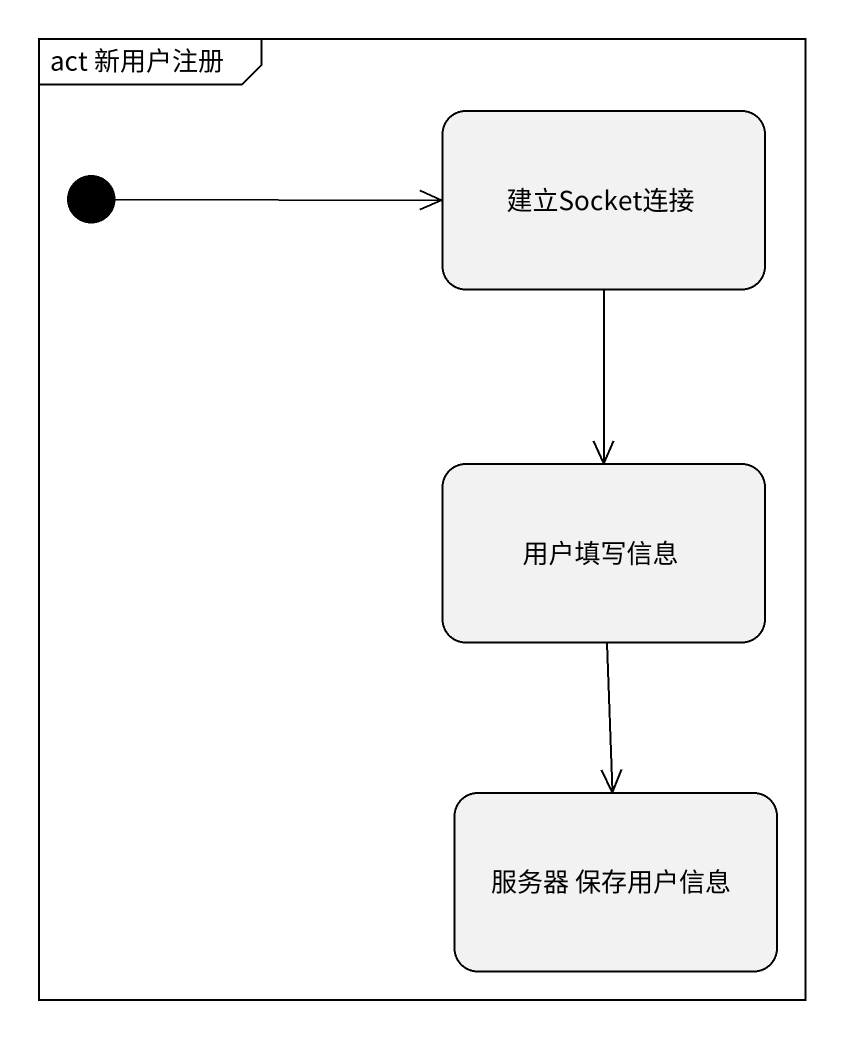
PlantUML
@startuml
mainframe act 新用户注册
hide empty description
state 建立Socket连接
state 用户填写信息
state "服务器 保存用户信息" as 服务器_保存用户信息
[*] -right-> 建立Socket连接
建立Socket连接 --> 用户填写信息
用户填写信息 --> 服务器_保存用户信息
@enduml
